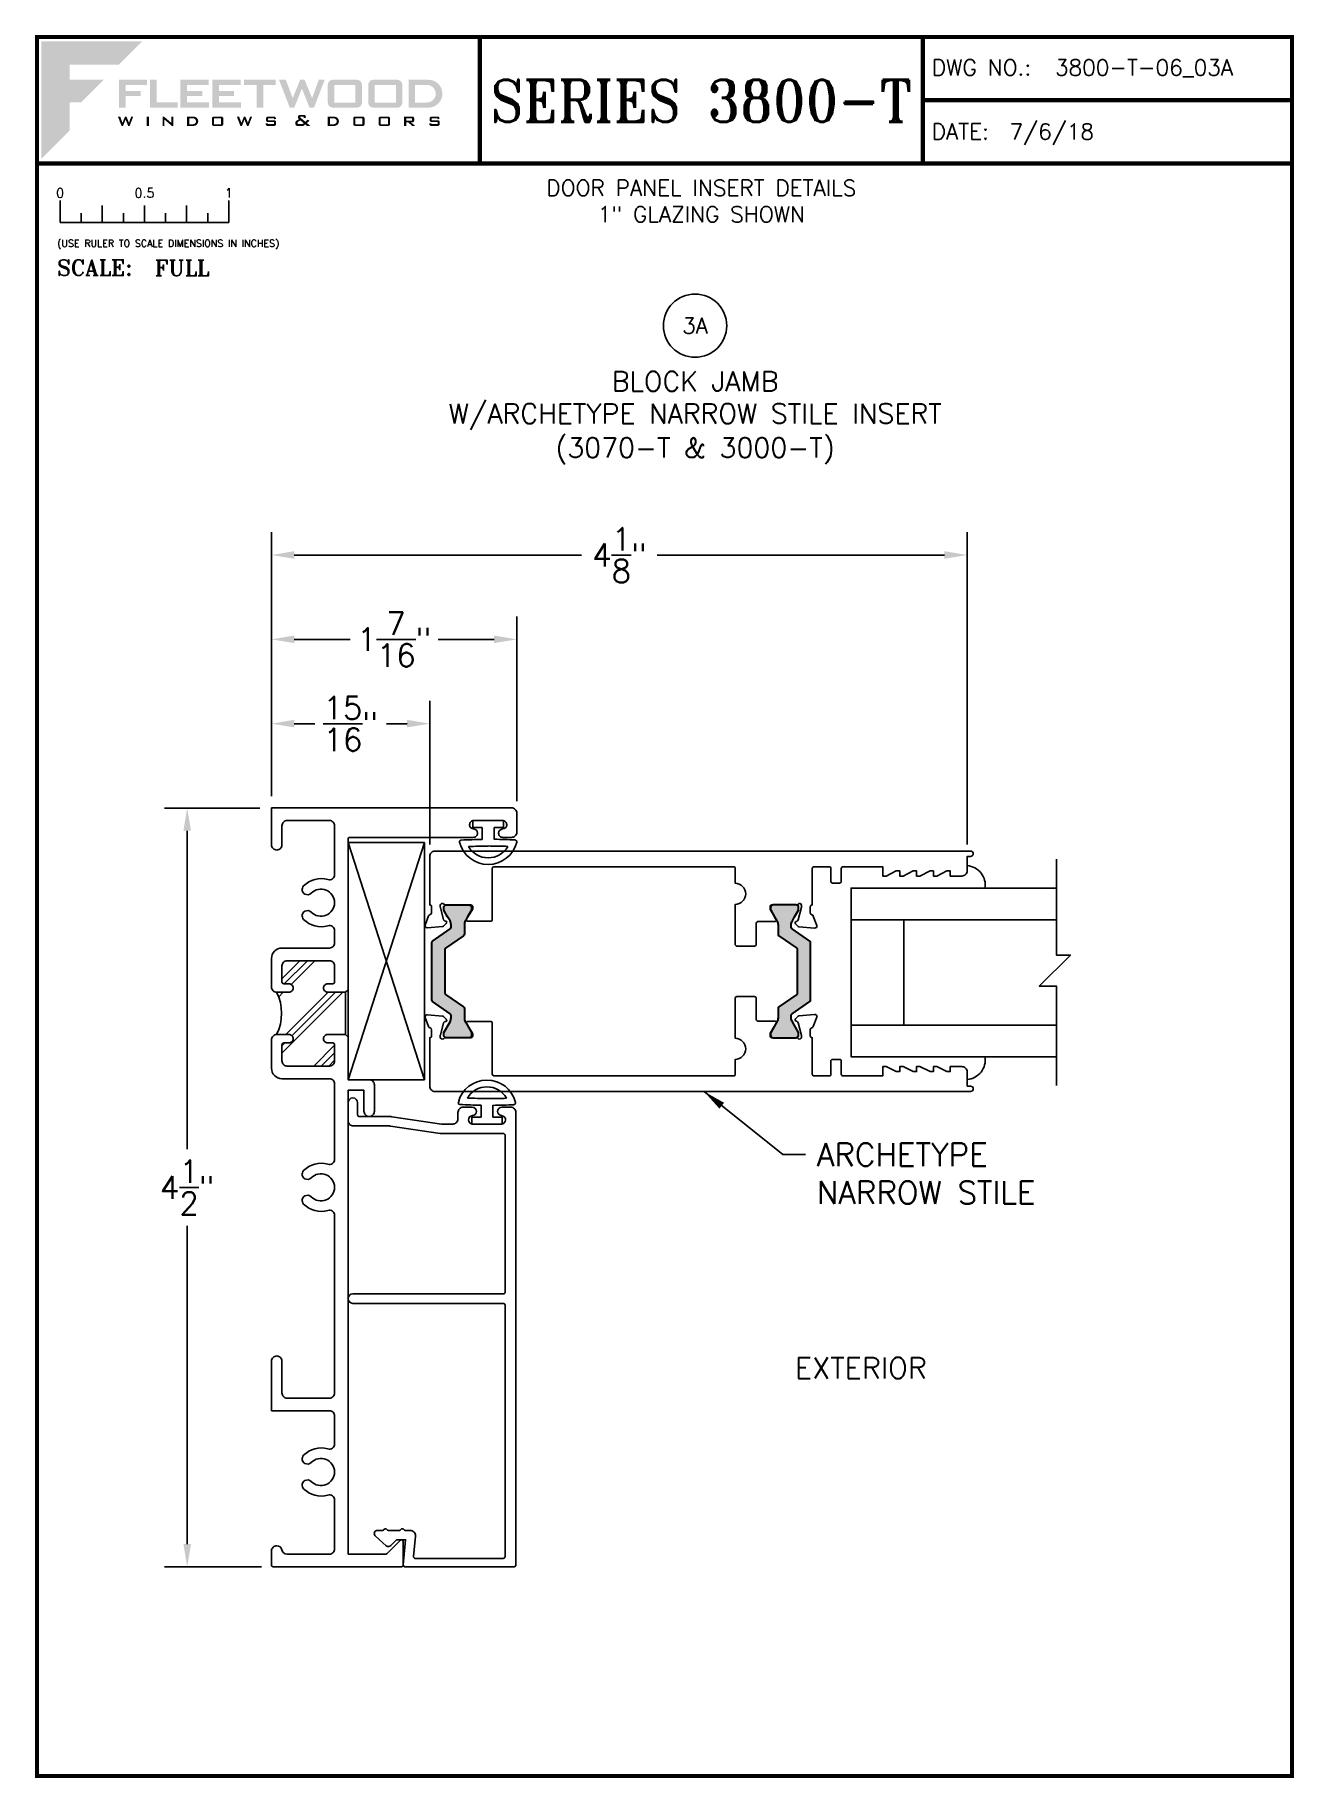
# Paper-space layout 'DETAIL 3A' of a CAD drawing. Extents: x 0.3 to 7.8, y 0.1 to 10.4.
# The model-space entities are those that its viewports show. They can reach past a viewport. Long polylines and large blocks are cut down to what shows.
import ezdxf
from ezdxf.enums import TextEntityAlignment as Align

# ---------------------------------------------------------------- set-up
doc = ezdxf.new("R2010")
doc.units = 0
doc.header["$MEASUREMENT"] = 0
doc.layers.get('0').update_dxf_attribs({"linetype": 'CONTINUOUS'})
doc.layers.get('Defpoints').update_dxf_attribs({"linetype": 'CONTINUOUS'})
for name, color, linetype in [('DIM', 7, 'CONTINUOUS'), ('FRAME', 1, 'CONTINUOUS'), ('GEOMETRY', 1, 'CONTINUOUS'), ('GLASS', 7, 'CONTINUOUS'), ('MISC.', 7, 'CONTINUOUS'), ('TEXT', 7, 'CONTINUOUS'), ('VENT', 5, 'CONTINUOUS')]:
    doc.layers.add(name, color=color, linetype=linetype)
doc.layers.add('VP', color=40, linetype='CONTINUOUS', plot=False)
doc.layers.get('VP').off()
doc.styles.add('ROMANS', font='romans')
doc.styles.add('ROMANT', font='romant')
doc.styles.add('SIMPLEX-094', font='simplex.shx', dxfattribs={"height": 0.094})
doc.styles.get("Standard").update_dxf_attribs({"font": 'simplex.shx'})
doc.dimstyles.new('FULL SCALE', dxfattribs={"dimscale": 0.75, "dimtxt": 0.18, "dimasz": 0.18, "dimexe": 0.18, "dimexo": 0.09375, "dimgap": 0.09375, "dimtad": 0, "dimtih": 1, "dimtoh": 1, "dimdec": 4, "dimzin": 0, "dimdsep": 46, "dimlunit": 4, "dimtxsty": 'Standard', "dimcen": 0.09, "dimadec": 0, "dimazin": 0, "dimtfac": 1, "dimtdec": 4, "dimtofl": 0, "dimtmove": 0, "dimatfit": 3, "dimfxl": 0, "dimtolj": 1, "dimtzin": 0, "dimarcsym": 0})

# ---------------------------------------------------------------- blocks, each defined once
blk = doc.blocks.new('sectball')
blk.add_circle((0, 0), 0.125)
blk.add_attdef('NO', text='', height=0.062).set_placement((0, 0), align=Align.MIDDLE_CENTER)
for tag, p in [('LINE1', (0, -0.2588)), ('LINE2', (0, -0.3864)), ('LINE3', (0, -0.5214))]:
    blk.add_attdef(tag, text='', height=0.078).set_placement(p, align=Align.CENTER)
blk = doc.blocks.new('*D50')
at = {"layer": 'Defpoints', "color": 0}
for p in [(2.641, 6.365), (1.703, 5.865), (2.641, 5.578)]:
    blk.add_point(p, dxfattribs=at)
at = {"layer": 'DIM', "color": 0, "lineweight": -2}
for p, q in [((1.703, 5.936), (1.703, 6.5)), ((2.641, 5.649), (2.641, 6.5)), ((1.838, 6.365), (1.96, 6.365)), ((2.506, 6.365), (2.384, 6.365))]:
    blk.add_line(p, q, dxfattribs=at)
at = {"layer": 'DIM', "color": 0}
for points in [[(1.838, 6.388), (1.838, 6.343), (1.703, 6.365)], [(2.506, 6.388), (2.506, 6.343), (2.641, 6.365)]]:
    blk.add_solid(points, dxfattribs=at)
at = {"layer": 'DIM', "color": 0, "insert": (2.172, 6.365), "char_height": 0.135, "attachment_point": 5}
blk.add_mtext('\\A1;{\\H1.000000x;\\S15/16;}"', dxfattribs=at)
blk = doc.blocks.new('*D51')
at = {"layer": 'Defpoints', "color": 0}
for p in [(5.826, 7.365), (1.703, 5.865), (5.826, 5.578)]:
    blk.add_point(p, dxfattribs=at)
at = {"layer": 'DIM', "color": 0, "lineweight": -2}
for p, q in [((1.703, 5.936), (1.703, 7.5)), ((5.826, 5.648), (5.826, 7.5)), ((1.838, 7.365), (3.54, 7.365)), ((5.691, 7.365), (3.989, 7.365))]:
    blk.add_line(p, q, dxfattribs=at)
at = {"layer": 'DIM', "color": 0}
for points in [[(1.838, 7.388), (1.838, 7.343), (1.703, 7.365)], [(5.691, 7.388), (5.691, 7.343), (5.826, 7.365)]]:
    blk.add_solid(points, dxfattribs=at)
at = {"layer": 'DIM', "color": 0, "insert": (3.765, 7.365), "char_height": 0.135, "attachment_point": 5}
blk.add_mtext('\\A1;4{\\H1.000000x;\\S1/8;}"', dxfattribs=at)
blk = doc.blocks.new('Fleetwood_Logo_6-10-15')
h = blk.add_hatch(color=154)
h.dxf.hatch_style = 1
h.paths.add_polyline_path([(0.2526, -0.0017), (0.0019, -0.0017), (0.0019, -0.2942), (0.0725, -0.2236), (0.0725, -0.1535), (0.1007, -0.1535), (0.1567, -0.0976), (0.0725, -0.0976), (0.0725, -0.0596), (0.1946, -0.0596)])
h = blk.add_hatch(color=251)
h.dxf.hatch_style = 1
h.paths.add_polyline_path([(0.2487, -0.1256), (0.2112, -0.1256), (0.2112, -0.1102), (0.2647, -0.1102), (0.2647, -0.0976), (0.1946, -0.0976), (0.1946, -0.1667), (0.2112, -0.1667), (0.2112, -0.1377), (0.2487, -0.1377)])
h = blk.add_hatch(color=251)
h.dxf.hatch_style = 1
h.paths.add_polyline_path([(0.2886, -0.0976), (0.272, -0.0976), (0.272, -0.1667), (0.3401, -0.1667), (0.3401, -0.1535), (0.2886, -0.1535)])
h = blk.add_hatch(color=251)
h.dxf.hatch_style = 1
h.paths.add_polyline_path([(0.4175, -0.0976), (0.3474, -0.0976), (0.3474, -0.1667), (0.4185, -0.1667), (0.4185, -0.1534), (0.364, -0.1534), (0.364, -0.1377), (0.4015, -0.1377), (0.4015, -0.1256), (0.364, -0.1256), (0.364, -0.1102), (0.4175, -0.1102)])
h = blk.add_hatch(color=251)
h.dxf.hatch_style = 1
h.paths.add_polyline_path([(0.4965, -0.0976), (0.4264, -0.0976), (0.4264, -0.1667), (0.4975, -0.1667), (0.4975, -0.1534), (0.443, -0.1534), (0.443, -0.1377), (0.4804, -0.1377), (0.4804, -0.1256), (0.443, -0.1256), (0.443, -0.1102), (0.4965, -0.1102)])
h = blk.add_hatch(color=251)
h.dxf.hatch_style = 1
h.paths.add_polyline_path([(0.5842, -0.0976), (0.5054, -0.0976), (0.5054, -0.1102), (0.5365, -0.1102), (0.5365, -0.1667), (0.5531, -0.1667), (0.5531, -0.1102), (0.5842, -0.1102)])
h = blk.add_hatch(color=251)
h.dxf.hatch_style = 1
h.paths.add_polyline_path([(0.6089, -0.0976), (0.5921, -0.0976), (0.6188, -0.1667), (0.63, -0.1667), (0.6489, -0.1192), (0.6679, -0.1667), (0.6789, -0.1667), (0.7056, -0.0976), (0.6908, -0.0976), (0.6742, -0.1433), (0.6558, -0.0976), (0.6446, -0.0976), (0.6261, -0.1433)])
h = blk.add_hatch(color=251)
h.dxf.hatch_style = 1
h.paths.add_polyline_path([(0.7853, -0.0976), (0.726, -0.0976, 0.414214), (0.7133, -0.1102), (0.7133, -0.154, 0.414214), (0.726, -0.1667), (0.7853, -0.1667, 0.414214), (0.798, -0.154), (0.798, -0.1102, 0.414214)])
h.paths.add_polyline_path([(0.7819, -0.1102), (0.7819, -0.154), (0.7294, -0.154), (0.7294, -0.1102)], flags=16)
h = blk.add_hatch(color=251)
h.dxf.hatch_style = 1
h.paths.add_polyline_path([(0.8856, -0.0976), (0.8262, -0.0976, 0.414214), (0.8136, -0.1102), (0.8136, -0.154, 0.414214), (0.8262, -0.1667), (0.8856, -0.1667, 0.414214), (0.8982, -0.154), (0.8982, -0.1102, 0.414214)])
h.paths.add_polyline_path([(0.8822, -0.1102), (0.8822, -0.154), (0.8296, -0.154), (0.8296, -0.1102)], flags=16)
h = blk.add_hatch(color=251)
h.dxf.hatch_style = 1
h.paths.add_polyline_path([(0.9632, -0.0976), (0.914, -0.0976), (0.914, -0.1667), (0.9632, -0.1667, 1)])
h.paths.add_polyline_path([(0.9301, -0.1102), (0.9593, -0.1102, -1), (0.9593, -0.154), (0.9301, -0.154)], flags=16)
h = blk.add_hatch(color=7)
h.dxf.hatch_style = 1
h.paths.add_polyline_path([(0.2301, -0.1891), (0.2251, -0.1891), (0.2196, -0.2043), (0.2134, -0.1891), (0.2097, -0.1891), (0.2035, -0.2043), (0.1978, -0.1891), (0.1922, -0.1891), (0.2011, -0.2121), (0.2048, -0.2121), (0.2112, -0.1963), (0.2175, -0.2121), (0.2212, -0.2121)])
h = blk.add_hatch(color=7)
h.dxf.hatch_style = 1
h.paths.add_polyline_path([(0.2691, -0.1891), (0.2637, -0.1891), (0.2637, -0.2118), (0.2637, -0.2121), (0.2691, -0.2121)])
h = blk.add_hatch(color=7)
h.dxf.hatch_style = 1
h.paths.add_polyline_path([(0.3077, -0.1964), (0.3259, -0.2121), (0.3298, -0.2121), (0.3298, -0.1891), (0.325, -0.1891), (0.325, -0.2047), (0.3067, -0.1891), (0.3029, -0.1891), (0.3029, -0.2121), (0.3077, -0.2121)])
h = blk.add_hatch(color=7)
h.dxf.hatch_style = 1
h.paths.add_polyline_path([(0.3801, -0.1891), (0.3637, -0.1891), (0.3637, -0.2121), (0.3801, -0.2121, 1)])
h.paths.add_polyline_path([(0.3691, -0.2079), (0.3691, -0.1933), (0.3788, -0.1933, -1), (0.3788, -0.2079)], flags=16)
h = blk.add_hatch(color=7)
h.dxf.hatch_style = 1
h.paths.add_polyline_path([(0.4537, -0.2079), (0.4537, -0.1933, 0.414214), (0.4495, -0.1891), (0.4297, -0.1891, 0.414214), (0.4255, -0.1933), (0.4255, -0.2079, 0.414214), (0.4297, -0.2121), (0.4495, -0.2121, 0.414214)])
h.paths.add_polyline_path([(0.4308, -0.2079), (0.4308, -0.1933), (0.4484, -0.1933), (0.4484, -0.2079)], flags=16)
h = blk.add_hatch(color=7)
h.dxf.hatch_style = 1
h.paths.add_polyline_path([(0.5253, -0.1891), (0.5203, -0.1891), (0.5148, -0.2043), (0.5087, -0.1891), (0.5049, -0.1891), (0.4988, -0.2043), (0.493, -0.1891), (0.4874, -0.1891), (0.4963, -0.2121), (0.5001, -0.2121), (0.5064, -0.1963), (0.5127, -0.2121), (0.5164, -0.2121)])
h = blk.add_hatch(color=7)
h.dxf.hatch_style = 1
h.paths.add_polyline_path([(0.5801, -0.1891), (0.5643, -0.1891, 0.414214), (0.56, -0.1933), (0.56, -0.1981, 0.414214), (0.5643, -0.2024), (0.58, -0.2024), (0.58, -0.2078), (0.5637, -0.2078), (0.5637, -0.2052), (0.5591, -0.2062), (0.5591, -0.2078, 0.414214), (0.5634, -0.2121), (0.5805, -0.2121, 0.414214), (0.5848, -0.2078), (0.5848, -0.2024, 0.414214), (0.5805, -0.1982), (0.5648, -0.1982), (0.5648, -0.193), (0.5798, -0.193), (0.5798, -0.1958), (0.5843, -0.1948), (0.5843, -0.1933, 0.414214)])
h = blk.add_hatch(color=7)
h.dxf.hatch_style = 1
h.paths.add_polyline_path([(0.645, -0.1913, -0.222262), (0.6447, -0.1906), (0.6447, -0.1892), (0.6535, -0.1892), (0.6535, -0.193), (0.6587, -0.1918), (0.6587, -0.189, 0.414214), (0.6544, -0.1847), (0.6437, -0.1847, 0.414214), (0.6394, -0.189), (0.6394, -0.1922, 0.222262), (0.6407, -0.1948), (0.6415, -0.1955), (0.6345, -0.1998, 0.260684), (0.6329, -0.2027), (0.6329, -0.2078, 0.414214), (0.6372, -0.2121), (0.6514, -0.2121, 0.17577), (0.6536, -0.2113), (0.657, -0.2085), (0.6614, -0.2121), (0.6699, -0.2121), (0.6613, -0.2049), (0.6676, -0.1997), (0.6637, -0.1964), (0.6574, -0.2017)])
h.paths.add_polyline_path([(0.6532, -0.2052), (0.6509, -0.2072, -0.17577), (0.6502, -0.2074), (0.6382, -0.2074), (0.6382, -0.2033, -0.260684), (0.6387, -0.2025), (0.6451, -0.1985)], flags=16)
h = blk.add_hatch(color=7)
h.dxf.hatch_style = 1
h.paths.add_polyline_path([(0.7294, -0.1891), (0.713, -0.1891), (0.713, -0.2121), (0.7294, -0.2121, 1)])
h.paths.add_polyline_path([(0.7184, -0.2079), (0.7184, -0.1933), (0.7281, -0.1933, -1), (0.7281, -0.2079)], flags=16)
h = blk.add_hatch(color=7)
h.dxf.hatch_style = 1
h.paths.add_polyline_path([(0.8045, -0.2079), (0.8045, -0.1933, 0.414214), (0.8003, -0.1891), (0.7805, -0.1891, 0.414214), (0.7763, -0.1933), (0.7763, -0.2079, 0.414214), (0.7805, -0.2121), (0.8003, -0.2121, 0.414214)])
h.paths.add_polyline_path([(0.7816, -0.2079), (0.7816, -0.1933), (0.7992, -0.1933), (0.7992, -0.2079)], flags=16)
h = blk.add_hatch(color=7)
h.dxf.hatch_style = 1
h.paths.add_polyline_path([(0.8678, -0.2079), (0.8678, -0.1933, 0.414214), (0.8636, -0.1891), (0.8438, -0.1891, 0.414214), (0.8396, -0.1933), (0.8396, -0.2079, 0.414214), (0.8438, -0.2121), (0.8636, -0.2121, 0.414214)])
h.paths.add_polyline_path([(0.8449, -0.2079), (0.8449, -0.1933), (0.8624, -0.1933), (0.8624, -0.2079)], flags=16)
h = blk.add_hatch(color=7)
h.dxf.hatch_style = 1
h.paths.add_polyline_path([(0.9277, -0.1993), (0.9277, -0.1933, 0.414214), (0.9235, -0.1891), (0.9028, -0.1891), (0.9028, -0.2121), (0.9082, -0.2121), (0.9082, -0.2035), (0.9131, -0.2035), (0.9224, -0.2121), (0.9303, -0.2121), (0.9197, -0.2035), (0.9235, -0.2035, 0.414214)])
h.paths.add_polyline_path([(0.9082, -0.1993), (0.9082, -0.1933), (0.9214, -0.1933, -0.414214), (0.9224, -0.1943), (0.9224, -0.1983, -0.414214), (0.9214, -0.1993)], flags=16)
h = blk.add_hatch(color=7)
h.dxf.hatch_style = 1
h.paths.add_polyline_path([(0.9867, -0.1982), (0.971, -0.1982), (0.971, -0.193), (0.9859, -0.193), (0.9859, -0.1958), (0.9905, -0.1948), (0.9905, -0.1933, 0.414214), (0.9863, -0.1891), (0.9705, -0.1891, 0.414214), (0.9662, -0.1933), (0.9662, -0.1981, 0.414214), (0.9705, -0.2024), (0.9862, -0.2024), (0.9862, -0.2078), (0.9699, -0.2078), (0.9699, -0.2052), (0.9653, -0.2062), (0.9653, -0.2078, 0.414214), (0.9696, -0.2121), (0.9867, -0.2121, 0.414214), (0.991, -0.2078), (0.991, -0.2024, 0.414214)])
blk = doc.blocks.new('A-SIZE_P')
at = {"const_width": 0.025}
blk.add_lwpolyline([(0.313, 0.125), (7.751, 0.125), (7.751, 10.437), (0.313, 10.437)], close=True, dxfattribs=at)
for points in [[(2.938, 10.437), (2.938, 9.687)], [(5.563, 10.437), (5.563, 9.687)], [(5.563, 10.062), (7.751, 10.062)], [(0.313, 9.687), (7.751, 9.687)]]:
    blk.add_lwpolyline(points, dxfattribs=at)
at = {"xscale": 2.387023416083395, "yscale": 2.387023416083395, "zscale": 2.387023416083395}
blk.add_blockref('Fleetwood_Logo_6-10-15', (0.334, 10.416), dxfattribs=at)
for s, style, p in [('DWG NO.:', 'SIMPLEX-094', (5.617, 10.209)), ('DATE:', 'SIMPLEX-094', (5.616, 9.829)), ('SCALE:', 'ROMANT', (0.433, 9.022))]:
    blk.add_text(s, height=0.094, dxfattribs=dict(style=style)).set_placement(p)
for tag, p, style in [('DWG_NO', (6.346, 10.209), 'SIMPLEX-094'), ('DATE', (6.077, 9.829), 'SIMPLEX-094'), ('SCALE', (1.011, 9.02), 'ROMANT')]:
    blk.add_attdef(tag, p, '', height=0.094, dxfattribs=dict(style=style))
for tag, height, style, width, p, p2 in [('DWG_NO_F', 0.094, 'SIMPLEX-094', 1.745692, (6.347, 10.209), (7.683, 10.209)), ('PRODUCT', 0.25, 'ROMANT', 1.390728, (3.001, 9.934), (5.5, 9.934))]:
    blk.add_attdef(tag, text='', height=height, dxfattribs=dict(style=style, width=width)).set_placement(p, p2, align=Align.FIT)
blk = doc.blocks.new('Full')
for p, q in [((0.137, -0.219), (0.137, -0.35)), ((0.262, -0.294), (0.262, -0.35)), ((0.387, -0.249), (0.387, -0.35)), ((0.512, -0.294), (0.512, -0.35)), ((0.637, -0.249), (0.637, -0.35)), ((0.762, -0.294), (0.762, -0.35)), ((0.887, -0.249), (0.887, -0.35)), ((1.012, -0.294), (1.012, -0.35)), ((1.137, -0.219), (1.137, -0.35)), ((0.137, -0.35), (1.137, -0.35))]:
    blk.add_line(p, q)
for s, p in [('0', (0.137, -0.219)), ('0.5', (0.637, -0.219)), ('1', (1.137, -0.219))]:
    blk.add_text(s, height=0.055).set_placement(p, align=Align.BOTTOM_CENTER)
at = {"style": 'ROMANS'}
blk.add_text('(USE RULER TO SCALE DIMENSIONS IN INCHES)', height=0.04115, dxfattribs=at).set_placement((0.12, -0.495))
blk = doc.blocks.new('*D86')
at = {"layer": 'Defpoints', "color": 0}
for p in [(1.703, 5.865), (1.203, 1.365), (1.713, 1.365)]:
    blk.add_point(p, dxfattribs=at)
at = {"layer": 'DIM', "color": 0, "lineweight": -2}
for p, q in [((1.633, 5.865), (1.068, 5.865)), ((1.203, 5.73), (1.203, 3.843)), ((1.203, 1.5), (1.203, 3.388)), ((1.643, 1.365), (1.068, 1.365))]:
    blk.add_line(p, q, dxfattribs=at)
at = {"layer": 'DIM', "color": 0}
for points in [[(1.181, 5.73), (1.226, 5.73), (1.203, 5.865)], [(1.181, 1.5), (1.226, 1.5), (1.203, 1.365)]]:
    blk.add_solid(points, dxfattribs=at)
at = {"layer": 'DIM', "color": 0, "insert": (1.203, 3.615), "char_height": 0.135, "attachment_point": 5}
blk.add_mtext('\\A1;4{\\H1.000000x;\\S1/2;}"', dxfattribs=at)
blk = doc.blocks.new('*D87')
at = {"layer": 'Defpoints', "color": 0}
for p in [(3.157, 6.865), (1.703, 5.865), (3.157, 5.834)]:
    blk.add_point(p, dxfattribs=at)
at = {"layer": 'DIM', "color": 0, "lineweight": -2}
for p, q in [((1.703, 5.936), (1.703, 7)), ((3.157, 5.905), (3.157, 7)), ((1.838, 6.865), (2.17, 6.865)), ((3.022, 6.865), (2.69, 6.865))]:
    blk.add_line(p, q, dxfattribs=at)
at = {"layer": 'DIM', "color": 0}
for points in [[(1.838, 6.888), (1.838, 6.843), (1.703, 6.865)], [(3.022, 6.888), (3.022, 6.843), (3.157, 6.865)]]:
    blk.add_solid(points, dxfattribs=at)
at = {"layer": 'DIM', "color": 0, "insert": (2.43, 6.865), "char_height": 0.135, "attachment_point": 5}
blk.add_mtext('\\A1;1{\\H1.000000x;\\S7/16;}"', dxfattribs=at)
blk = doc.blocks.new('3773-Lead Stile')
h = blk.add_hatch(color=7)
h.dxf.hatch_style = 1
h.paths.add_polyline_path([(0.148, 0.131, -0.244698), (0.152, 0.137), (0.258, 0.211, 0.244698), (0.263, 0.221), (0.263, 0.276, -0.131652), (0.269, 0.299), (0.282, 0.323), (0.305, 0.362, 0.131652), (0.306, 0.366), (0.306, 0.378, 0.414214), (0.29, 0.394), (0.156, 0.394, 0.414214), (0.141, 0.378), (0.141, 0.366, 0.131652), (0.142, 0.362), (0.164, 0.323), (0.178, 0.299, -0.131652), (0.184, 0.276), (0.184, 0.262, -0.244698), (0.179, 0.252), (0.075, 0.179, 0.244698), (0.07, 0.17), (0.07, -0.17, 0.244698), (0.075, -0.179), (0.179, -0.252, -0.103471), (0.182, -0.256, -0.13774), (0.184, -0.262), (0.184, -0.276, -0.131652), (0.178, -0.299), (0.142, -0.362, 0.131652), (0.141, -0.366), (0.141, -0.378, 0.414214), (0.156, -0.394), (0.29, -0.394, 0.414214), (0.306, -0.378), (0.306, -0.366, 0.137872), (0.305, -0.361), (0.305, -0.361), (0.269, -0.299, -0.131652), (0.263, -0.276), (0.263, -0.221, 0.244698), (0.258, -0.211), (0.152, -0.137, -0.244698), (0.148, -0.131)])
h = blk.add_hatch(color=7)
h.dxf.hatch_style = 1
h.paths.add_polyline_path([(2.315, 0.17, 0.244698), (2.31, 0.179), (2.206, 0.252, -0.244698), (2.2, 0.262), (2.2, 0.276, -0.131652), (2.207, 0.299), (2.22, 0.323), (2.243, 0.362, 0.131652), (2.244, 0.366), (2.244, 0.378, 0.414214), (2.228, 0.394), (2.094, 0.394, 0.414214), (2.078, 0.378), (2.078, 0.366, 0.131652), (2.08, 0.362), (2.102, 0.323), (2.115, 0.299, -0.131652), (2.122, 0.276), (2.122, 0.221, 0.244698), (2.127, 0.211), (2.233, 0.137, -0.244698), (2.236, 0.131), (2.236, -0.131, -0.244698), (2.233, -0.137), (2.127, -0.211, 0.244698), (2.122, -0.221), (2.122, -0.276, -0.131652), (2.115, -0.299), (2.08, -0.362, 0.131652), (2.078, -0.366), (2.078, -0.378, 0.414214), (2.094, -0.394), (2.228, -0.394, 0.414214), (2.244, -0.378), (2.244, -0.366, 0.131652), (2.243, -0.362), (2.207, -0.299, -0.131652), (2.2, -0.276), (2.2, -0.262, -0.13774), (2.202, -0.256, -0.103471), (2.206, -0.252), (2.31, -0.179, 0.244698), (2.315, -0.17)])
for points in [[(2.367, 0.62), (2.425, 0.62), (2.335, 0.62, 0.414214), (2.325, 0.61), (2.325, 0.394, 0.414214), (2.313, 0.382), (2.313, 0.346, 0.359508), (2.323, 0.335, -0.263725), (2.331, 0.327), (2.352, 0.272, -0.548619), (2.339, 0.256), (2.246, 0.264, -0.176327), (2.239, 0.268), (2.225, 0.282, -0.57735), (2.228, 0.295), (2.233, 0.296, 0.267949), (2.241, 0.305), (2.261, 0.38, 0.065543), (2.262, 0.383), (2.262, 0.39, 0.6885), (2.241, 0.398, -0.213422), (2.232, 0.394), (2.086, 0.394, 0.414214), (2.075, 0.382), (2.075, 0.373, 0.137872), (2.076, 0.367), (2.11, 0.307, -0.585524), (2.103, 0.295), (2.003, 0.295, 0.414214), (1.993, 0.285), (1.993, 0.16, -0.414214), (1.983, 0.15), (1.878, 0.15, -0.414214), (1.868, 0.16), (1.868, 0.397, 1), (1.868, 0.522), (1.868, 0.61, 0.414214), (1.858, 0.62), (0.438, 0.62, 0.406968), (0.428, 0.609), (0.428, 0.307, -0.414214), (0.418, 0.297), (0.282, 0.297, -0.585524), (0.276, 0.309), (0.312, 0.367, 0.137872), (0.313, 0.374), (0.313, 0.382, 0.414214), (0.302, 0.394), (0.149, 0.394, -0.213422), (0.141, 0.398, 0.6885), (0.12, 0.39), (0.12, 0.381, 0.065543), (0.121, 0.378), (0.14, 0.306, 0.267949), (0.148, 0.298), (0.153, 0.297, -0.57735), (0.156, 0.284), (0.142, 0.27, -0.176327), (0.135, 0.266), (0.043, 0.258, -0.548619), (0.031, 0.274), (0.031, 0.274), (0.051, 0.328, -0.263725), (0.06, 0.336, 0.359508), (0.069, 0.347), (0.069, 0.382, 0.414214), (0.058, 0.394), (0.058, 0.681, -0.414214), (0.089, 0.713), (3.263, 0.713, -1), (3.263, 0.681), (3.243, 0.681), (3.243, 0.596, -0.414214), (3.212, 0.565), (3.143, 0.565), (3.143, 0.595), (3.123, 0.595), (3.063, 0.565), (3.043, 0.565), (3.043, 0.595), (3.023, 0.595), (2.963, 0.565), (2.943, 0.565), (2.943, 0.595), (2.923, 0.595), (2.863, 0.565), (2.843, 0.565), (2.843, 0.595), (2.823, 0.595), (2.763, 0.565), (2.743, 0.565), (2.743, 0.62), (2.507, 0.62, 0.414214), (2.497, 0.61), (2.497, 0.533, -0.414214), (2.487, 0.523), (2.445, 0.523, -0.414214), (2.435, 0.533), (2.435, 0.61, 0.414214), (2.425, 0.62)], [(2.367, -0.62), (2.425, -0.62), (2.335, -0.62, -0.414214), (2.325, -0.61), (2.325, -0.394, -0.414214), (2.313, -0.382), (2.313, -0.346, -0.359508), (2.323, -0.335, 0.263725), (2.331, -0.327), (2.352, -0.272, 0.548619), (2.339, -0.256), (2.246, -0.264, 0.176327), (2.239, -0.268), (2.225, -0.282, 0.57735), (2.228, -0.295), (2.233, -0.296, -0.267949), (2.241, -0.305), (2.261, -0.38, -0.065543), (2.262, -0.383), (2.262, -0.39, -0.6885), (2.241, -0.398, 0.213422), (2.232, -0.394), (2.086, -0.394, -0.414214), (2.075, -0.382), (2.075, -0.373, -0.137872), (2.076, -0.367), (2.11, -0.307, 0.585524), (2.103, -0.295), (2.003, -0.295, -0.414214), (1.993, -0.285), (1.993, -0.16, 0.414214), (1.983, -0.15), (1.878, -0.15, 0.414214), (1.868, -0.16), (1.868, -0.397, -1), (1.868, -0.522), (1.868, -0.61, -0.414214), (1.858, -0.62), (0.438, -0.62, -0.406968), (0.428, -0.609), (0.428, -0.307, 0.414214), (0.418, -0.297), (0.282, -0.297, 0.585524), (0.276, -0.309), (0.312, -0.367, -0.137872), (0.313, -0.374), (0.313, -0.382, -0.414214), (0.302, -0.394), (0.149, -0.394, 0.213422), (0.141, -0.398, -0.6885), (0.12, -0.39), (0.12, -0.381, -0.065543), (0.121, -0.378), (0.14, -0.306, -0.267949), (0.148, -0.298), (0.153, -0.297, 0.57735), (0.156, -0.284), (0.142, -0.27, 0.176327), (0.135, -0.266), (0.043, -0.258, 0.548619), (0.031, -0.274), (0.031, -0.274), (0.051, -0.328, 0.263725), (0.06, -0.336, -0.359508), (0.069, -0.347), (0.069, -0.382, -0.414214), (0.058, -0.394), (0.058, -0.681, 0.414214), (0.089, -0.713), (3.263, -0.713, 1), (3.263, -0.681), (3.243, -0.681), (3.243, -0.596, 0.414214), (3.212, -0.565), (3.143, -0.565), (3.143, -0.595), (3.123, -0.595), (3.063, -0.565), (3.043, -0.565), (3.043, -0.595), (3.023, -0.595), (2.963, -0.565), (2.943, -0.565), (2.943, -0.595), (2.923, -0.595), (2.863, -0.565), (2.843, -0.565), (2.843, -0.595), (2.823, -0.595), (2.763, -0.565), (2.743, -0.565), (2.743, -0.62), (2.507, -0.62, -0.414214), (2.497, -0.61), (2.497, -0.533, 0.414214), (2.487, -0.523), (2.445, -0.523, 0.414214), (2.435, -0.533), (2.435, -0.61, -0.414214), (2.425, -0.62)]]:
    blk.add_lwpolyline(points, format="xyb")
at = {"color": 7, "lineweight": 30}
for points in [[(0.148, 0.131), (0.148, -0.131, 0.244698), (0.152, -0.137), (0.258, -0.211, -0.244698), (0.263, -0.221), (0.263, -0.276, 0.131652), (0.269, -0.299), (0.305, -0.362, -0.131652), (0.306, -0.366), (0.306, -0.378, -0.414214), (0.29, -0.394), (0.156, -0.394, -0.414214), (0.141, -0.378), (0.141, -0.366, -0.131652), (0.142, -0.362), (0.178, -0.299, 0.131652), (0.184, -0.276), (0.184, -0.262, 0.13774), (0.182, -0.256, 0.103471), (0.179, -0.252), (0.075, -0.179, -0.244698), (0.07, -0.17), (0.07, 0.17, -0.244698), (0.075, 0.179), (0.179, 0.252, 0.244698), (0.184, 0.262), (0.184, 0.276, 0.131652), (0.178, 0.299), (0.164, 0.323), (0.142, 0.362, -0.131652), (0.141, 0.366), (0.141, 0.378, -0.414214), (0.156, 0.394), (0.29, 0.394, -0.414214), (0.306, 0.378), (0.306, 0.366, -0.131652), (0.305, 0.362), (0.282, 0.323), (0.269, 0.299, 0.131652), (0.263, 0.276), (0.263, 0.221, -0.244698), (0.258, 0.211), (0.152, 0.137, 0.244698)], [(2.236, 0.131), (2.236, -0.131, -0.244698), (2.233, -0.137), (2.127, -0.211, 0.244698), (2.122, -0.221), (2.122, -0.276, -0.131652), (2.115, -0.299), (2.08, -0.362, 0.131652), (2.078, -0.366), (2.078, -0.378, 0.414214), (2.094, -0.394), (2.228, -0.394, 0.414214), (2.244, -0.378), (2.244, -0.366, 0.131652), (2.243, -0.362), (2.207, -0.299, -0.131652), (2.2, -0.276), (2.2, -0.262, -0.13774), (2.202, -0.256, -0.103471), (2.206, -0.252), (2.31, -0.179, 0.244698), (2.315, -0.17), (2.315, 0.17, 0.244698), (2.31, 0.179), (2.206, 0.252, -0.244698), (2.2, 0.262), (2.2, 0.276, -0.131652), (2.207, 0.299), (2.22, 0.323), (2.243, 0.362, 0.131652), (2.244, 0.366), (2.244, 0.378, 0.414214), (2.228, 0.394), (2.094, 0.394, 0.414214), (2.078, 0.378), (2.078, 0.366, 0.131652), (2.08, 0.362), (2.102, 0.323), (2.115, 0.299, -0.131652), (2.122, 0.276), (2.122, 0.221, 0.244698), (2.127, 0.211), (2.233, 0.137, -0.244698)]]:
    blk.add_lwpolyline(points, format="xyb", close=True, dxfattribs=at)
blk = doc.blocks.new('25031')
at = {"layer": 'GEOMETRY', "color": 5}
for p, q in [((-0.035, 0.112), (-0.035, 0.042)), ((0.035, 0.042), (0.035, 0.112)), ((-0.035, 0.042), (-0.09, 0.042)), ((-0.09, 0.042), (-0.09, 0)), ((-0.09, 0), (0.09, 0)), ((0.09, 0.042), (0.035, 0.042)), ((0.09, 0), (0.09, 0.042))]:
    blk.add_line(p, q, dxfattribs=at)
for centre, radius, start, end in [((0, 0.086), 0.175, 14.1622, 165.8685), ((0, 0.086), 0.135, 30.4808, 149.5259), ((-0.16, 0.126), 0.01, 165.8685, 267.1063), ((0, 3.29), 3.179, 267.1063, 269.3654), ((0, 3.29), 3.139, 267.8759, 269.9963), ((0.005, 3.056), 2.904, 269.9005, 272.1922), ((0.005, 3.056), 2.944, 270.5829, 273.0223), ((0.16, 0.126), 0.01, 273.0223, 14.1622)]:
    blk.add_arc(centre, radius, start, end, dxfattribs=at)
blk = doc.blocks.new('3809 BLOCK FRAME')
h = blk.add_hatch()
h.set_pattern_fill('PLAST', color=256, angle=45, style=0)
h.set_pattern_definition([(45, (-4.25098, -6.643), (-0.176777, 0.176777), []), (45, (-4.27308, -6.6209), (-0.176777, 0.176777), []), (45, (-4.29517, -6.5988), (-0.176777, 0.176777), [])])
edge = h.paths.add_edge_path()
edge.add_arc((-0.937, 0.093), 0.031, 270, 360, ccw=False)
edge.add_line((-0.937, 0.062), (-1.033, 0.062))
edge.add_arc((-1.033, 0.072), 0.01, 180, 270, ccw=False)
edge.add_line((-1.043, 0.072), (-1.043, 0.103))
edge.add_arc((-1.068, 0.103), 0.025, 360, 450)
edge.add_arc((-1.068, 0.103), 0.025, 90, 180)
edge.add_line((-1.093, 0.103), (-1.093, 0.031))
edge.add_arc((-1.218, -0.221), 0.281, 63.5092, 116.4908)
edge.add_line((-1.344, 0.031), (-1.344, 0.103))
edge.add_arc((-1.369, 0.103), 0.025, 0, 90)
edge.add_arc((-1.369, 0.103), 0.025, 90, 180)
edge.add_line((-1.394, 0.103), (-1.394, 0.072))
edge.add_arc((-1.404, 0.072), 0.01, 270, 360, ccw=False)
edge.add_line((-1.404, 0.062), (-1.5, 0.062))
edge.add_arc((-1.5, 0.093), 0.031, 180, 270, ccw=False)
edge.add_line((-1.531, 0.093), (-1.531, 0.343))
edge.add_arc((-1.5, 0.343), 0.031, 90, 180, ccw=False)
edge.add_line((-1.5, 0.374), (-1.404, 0.374))
edge.add_arc((-1.404, 0.364), 0.01, 0, 90, ccw=False)
edge.add_line((-1.394, 0.364), (-1.394, 0.333))
edge.add_arc((-1.369, 0.333), 0.025, 180, 270)
edge.add_arc((-1.369, 0.333), 0.025, 270, 360)
edge.add_line((-1.344, 0.333), (-1.344, 0.439))
edge.add_line((-1.344, 0.439), (-1.093, 0.439))
edge.add_line((-1.093, 0.439), (-1.093, 0.333))
edge.add_arc((-1.068, 0.333), 0.025, 180, 270)
edge.add_arc((-1.068, 0.333), 0.025, 270, 360)
edge.add_line((-1.043, 0.333), (-1.043, 0.364))
edge.add_arc((-1.033, 0.364), 0.01, 90, 180, ccw=False)
edge.add_line((-1.033, 0.374), (-0.937, 0.374))
edge.add_arc((-0.937, 0.343), 0.031, 0, 90, ccw=False)
edge.add_line((-0.906, 0.343), (-0.906, 0.093))
blk.add_line((-1.093, 0.439), (-1.344, 0.439))
for points in [[(-1.093, 0.439), (-1.093, 0.333, 0.414214), (-1.068, 0.308, 0.414214), (-1.043, 0.333), (-1.043, 0.364, -0.414214), (-1.033, 0.374), (-0.937, 0.374, -0.414214), (-0.906, 0.343), (-0.906, 0.093, -0.414214), (-0.937, 0.062), (-1.033, 0.062, -0.414214), (-1.043, 0.072), (-1.043, 0.103, 0.414214), (-1.068, 0.128), (-1.068, 0.128, 0.414214), (-1.093, 0.103), (-1.093, 0.031, 0.414214), (-1.062, 0), (-0.893, 0, 0.414214), (-0.831, 0.062), (-0.831, 0.343, -0.414214), (-0.8, 0.374), (-0.729, 0.374, -0.5024), (-0.699, 0.334, 0.280293), (-0.661, 0.19, 0.498955), (-0.613, 0.198), (-0.613, 0.198, 0.334263), (-0.618, 0.235, -2.470836), (-0.506, 0.235, 0.334263), (-0.511, 0.198, 0.498955), (-0.463, 0.19, 0.280293), (-0.425, 0.334, -0.5024), (-0.395, 0.374), (-0.106, 0.374, -0.414214), (-0.075, 0.343), (-0.075, 0.093, -0.414214), (-0.106, 0.062), (-0.219, 0.062, 0.414214), (-0.25, 0.031, 0.414214), (-0.219, 0), (0, 0), (0, 1.423, 0.414214), (-0.031, 1.454), (-0.144, 1.454, 0.414214), (-0.175, 1.423), (-0.175, 1.371, 0.414214), (-0.15, 1.346), (-0.15, 1.346, 0.399638), (-0.125, 1.37, -0.399638), (-0.1, 1.394), (-0.1, 1.394, -0.414214), (-0.075, 1.369), (-0.075, 1.199, -0.414214), (-0.1, 1.174), (-0.1, 1.174, -0.399638), (-0.125, 1.198, 0.399638), (-0.15, 1.221, 0.414214), (-0.175, 1.196), (-0.175, 0.464, -0.414214), (-0.185, 0.454), (-1.078, 0.454), (-1.093, 0.439)], [(-1.344, 0.439), (-1.344, 0.439), (-1.359, 0.454), (-1.612, 0.454), (-1.612, 0.579, 0.414214), (-1.643, 0.61), (-1.799, 0.61, 0.414214), (-1.83, 0.579, 0.414214), (-1.799, 0.548), (-1.674, 0.548), (-1.674, 0.454), (-4.425, 0.454), (-4.425, 0.678, -0.198912), (-4.422, 0.685), (-4.343, 0.764, 0.668179), (-4.35, 0.781), (-4.49, 0.781, 0.414214), (-4.5, 0.771), (-4.5, 0.01, 0.414214), (-4.49, 0), (-4.406, 0, 0.414214), (-4.375, 0.031, 0.358249), (-4.4, 0.061, -0.358249), (-4.425, 0.092), (-4.425, 0.343, -0.414214), (-4.394, 0.374), (-4.105, 0.374, -0.5024), (-4.075, 0.334, 0.280293), (-4.037, 0.19, 0.498955), (-3.989, 0.198, 0.334263), (-3.994, 0.235, -2.470836), (-3.882, 0.235, 0.334263), (-3.887, 0.198, 0.498955), (-3.839, 0.19, 0.280293), (-3.801, 0.334, -0.5024), (-3.771, 0.374), (-3.606, 0.374, -0.414214), (-3.575, 0.343), (-3.575, 0), (-3.281, 0, 0.414214), (-3.25, 0.031, 0.414214), (-3.281, 0.062), (-3.469, 0.062, -0.414214), (-3.5, 0.093), (-3.5, 0.343, -0.414214), (-3.469, 0.374), (-2.417, 0.374, -0.5024), (-2.387, 0.334, 0.280293), (-2.349, 0.19, 0.498955), (-2.301, 0.198, 0.334263), (-2.306, 0.235, -2.470836), (-2.194, 0.235, 0.334263), (-2.199, 0.198, 0.498955), (-2.151, 0.19, 0.280293), (-2.113, 0.334, -0.5024), (-2.083, 0.374), (-1.637, 0.374, -0.414214), (-1.606, 0.343), (-1.606, 0.062, 0.414214), (-1.544, 0), (-1.375, 0, 0.414214), (-1.344, 0.031), (-1.344, 0.103, 0.414214), (-1.369, 0.128, 0.414214), (-1.394, 0.103), (-1.394, 0.072, -0.414214), (-1.404, 0.062), (-1.5, 0.062, -0.414214), (-1.531, 0.093), (-1.531, 0.343, -0.414214), (-1.5, 0.374), (-1.404, 0.374, -0.414214), (-1.394, 0.364), (-1.394, 0.333, 0.414214), (-1.369, 0.308, 0.414214), (-1.344, 0.333), (-1.344, 0.439)]]:
    blk.add_lwpolyline(points, format="xyb")
blk.add_arc((-1.218, -0.221), 0.281, 63.5092, 116.4908)

msp = doc.modelspace()

# ---------------------------------------------------------------- linework, layer by layer
at = {"color": 7}
for p, q in [((19.22, 7.118), (18.003, 7.118)), ((18.316, 7.118), (18.316, 6.806)), ((18.316, 6.493), (18.316, 6.806)), ((19.22, 6.493), (18.003, 6.493))]:
    msp.add_line(p, q, dxfattribs=at)
msp.add_lwpolyline([(19.22, 7.306), (18.003, 7.306), (18.003, 6.806), (18.003, 6.306), (19.22, 6.306)], dxfattribs=at)
for centre, start, end in [((18.682, 7.324), 350.759, 85.3773), ((18.682, 6.287), 274.6227, 9.241)]:
    msp.add_arc(centre, 0.116, start, end)
at = {"layer": 'FRAME'}
msp.add_lwpolyline([(15.942, 3.332), (15.42, 3.332, -0.440011), (15.41, 3.343), (15.421, 3.464, 0.440011), (15.39, 3.498), (15.361, 3.498, -0.267949), (15.352, 3.503, 0.57735), (15.335, 3.503, -0.267949), (15.326, 3.498), (15.261, 3.498, -0.267949), (15.252, 3.503, 0.57735), (15.235, 3.503, -0.267949), (15.226, 3.498), (15.197, 3.498, 0.691708), (15.184, 3.463), (15.248, 3.407, 0.395486), (15.275, 3.408), (15.309, 3.442), (15.363, 3.442), (15.349, 3.293, 0.440011), (15.359, 3.282), (16.007, 3.282, 0.414214), (16.017, 3.292), (16.017, 5.976, 0.414214), (15.986, 6.007), (15.933, 6.007, 0.975), (15.932, 5.957, -0.975), (15.93, 5.907), (15.76, 5.907, -0.975), (15.759, 5.957, 0.975), (15.758, 6.007), (15.704, 6.007, 0.414214), (15.673, 5.976), (15.673, 5.938, -0.414214), (15.642, 5.907), (15.579, 5.907, -0.035412), (15.575, 5.907), (15.281, 5.951, 0.035412), (15.268, 5.952), (15.088, 5.952, -0.414214), (15.078, 5.962), (15.078, 6.034, 1), (15.022, 6.034), (15.022, 5.927, 0.414214), (15.053, 5.896), (15.268, 5.896, -0.035412), (15.273, 5.895), (15.567, 5.852, 0.035412), (15.579, 5.851), (15.942, 5.851, -0.414214), (15.952, 5.841), (15.952, 4.91, -0.414214), (15.942, 4.9), (15.05, 4.9, 1), (15.05, 4.844), (15.942, 4.844, -0.414214), (15.952, 4.834), (15.952, 3.342, -0.414214)], format="xyb", close=True, dxfattribs=at)
at = {"layer": 'GLASS'}
for p, q in [((15.022, 6.169), (15.022, 7.577)), ((15.022, 7.577), (15.474, 6.169)), ((15.022, 6.169), (15.474, 7.577)), ((15.022, 7.577), (15.474, 7.577)), ((15.474, 6.169), (15.022, 6.169))]:
    msp.add_line(p, q, dxfattribs=at)
at = {"layer": 'MISC.'}
msp.add_lwpolyline([(19.22, 6.136), (19.22, 6.725), (19.118, 6.725), (19.303, 6.909), (19.22, 6.909), (19.22, 7.477)], dxfattribs=at)
at = {"layer": 'TEXT'}
msp.add_line((15.474, 7.577), (15.474, 6.169), dxfattribs=at)

# ---------------------------------------------------------------- block references
at = {"layer": 'FRAME', "xscale": -1, "rotation": 270}
msp.add_blockref('3809 BLOCK FRAME', (14.568, 7.782), dxfattribs=at)
at = {"layer": 'TEXT', "rotation": 180}
msp.add_blockref('25031', (15.852, 7.707), dxfattribs=at)
at = {"layer": 'TEXT', "xscale": -1}
msp.add_blockref('25031', (15.845, 5.907), dxfattribs=at)
at = {"layer": 'VENT'}
msp.add_blockref('3773-Lead Stile', (15.448, 6.813), dxfattribs=at)

psp = doc.layouts.new('DETAIL 3A')

# ---------------------------------------------------------------- block references
at = {"layer": 'DIM'}
ref = psp.add_blockref('A-SIZE_P', (0, 0), dxfattribs=at)
ref.add_attrib('DATE', '7/6/18', (6.077412, 9.828844), dxfattribs={"layer": '0', "height": 0.094, "style": 'SIMPLEX-094'})
ref.add_attrib('SCALE', 'FULL', (1.011009, 9.020349), dxfattribs={"layer": '0', "height": 0.094, "style": 'ROMANT'})
ref.add_attrib('PRODUCT', 'SERIES 3800-T', dxfattribs={"layer": '0', "height": 0.25, "style": 'ROMANT', "width": 0.807692}).set_placement((3.0005, 9.933516), (5.5005, 9.933516), align=Align.FIT)
ref.add_attrib('DWG_NO', '3800-T-06_03A', (6.346342, 10.208791), dxfattribs={"layer": '0', "height": 0.094, "style": 'SIMPLEX-094'})
psp.add_blockref('Full', (0.313, 9.687), dxfattribs=at)
at = {"layer": 'TEXT', "xscale": 1.5, "yscale": 1.5, "zscale": 1.5}
psp.add_blockref('sectball', (4.213151, 8.725126), dxfattribs=at).add_auto_attribs({'NO': '3A', 'LINE1': 'BLOCK JAMB', 'LINE2': 'W/ARCHETYPE NARROW STILE INSERT', 'LINE3': '(3070-T & 3000-T)'})

# ---------------------------------------------------------------- texts
at = {"layer": 'DIM', "insert": (4.935192, 3.877198), "char_height": 0.135, "attachment_point": 1}
psp.add_mtext('ARCHETYPE\\PNARROW STILE', dxfattribs=at)
at = {"layer": 'TEXT'}
psp.add_text('EXTERIOR', height=0.125, dxfattribs=at).set_placement((4.804902, 2.482044))
at = {"layer": 'TEXT', "insert": (4.2505, 9.464063), "char_height": 0.094, "width": 2.625, "attachment_point": 5}
psp.add_mtext('DOOR PANEL INSERT DETAILS\\P1" GLAZING SHOWN', dxfattribs=at)

# ---------------------------------------------------------------- dimensions: what is measured, and where the dimension line sits
at = {"layer": 'DIM'}
for base, p2, picture, middle in [((5.825771, 7.365398), (5.825771, 5.577583), '*D51', (3.764521, 7.365398)), ((3.157271, 6.865398), (3.157271, 5.834398), '*D87', (2.430271, 6.865398)), ((2.640771, 6.365398), (2.640771, 5.578333), '*D50', (2.172021, 6.365398))]:
    dim = psp.add_linear_dim(base=base, p1=(1.703271, 5.865398), p2=p2, dimstyle='FULL SCALE', override={"dimlfac": -1}, dxfattribs=at)
    dim.commit()
    dim.dimension.update_dxf_attribs({"geometry": picture, "text_midpoint": middle})
dim = psp.add_linear_dim(base=(1.203271, 1.365398), p1=(1.703271, 5.865398), p2=(1.713271, 1.365398), angle=90, dimstyle='FULL SCALE', override={"dimlfac": -1}, dxfattribs=at)
dim.commit()
dim.dimension.update_dxf_attribs({"geometry": '*D86', "text_midpoint": (1.203271, 3.615398), "dimtype": 160})

# ---------------------------------------------------------------- leaders
at = {"layer": 'DIM', "annotation_type": 0, "has_hookline": 1, "hookline_direction": 0, "text_width": 1.459286}
psp.add_leader([(4.266117, 4.184183), (4.732692, 3.809698), (4.867692, 3.809698)], dimstyle='FULL SCALE', override={"dimgap": 0.09, "dimtad": 0}, dxfattribs=at)

# ---------------------------------------------------------------- viewports
at = {"layer": 'VP'}
psp.add_viewport(center=(4.08983, 3.750216), size=(5.501431, 5.02577577), view_center_point=(16.954979, 5.666469), view_height=5.02577579, dxfattribs=at)

doc.saveas('drawing.dxf')
